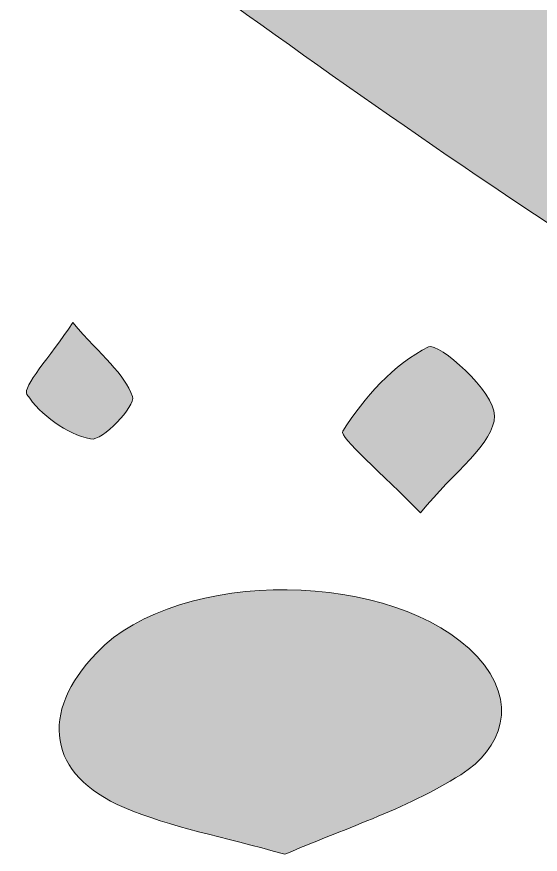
# Model space of a CAD drawing. Header units: centimetres. Extents: x -3.2 to 24.3, y 7.3 to 22.4.
# Drawn here: x 15.827 to 16.442, y 15.407 to 16.39 of the extents above; entities that cross this region are included whole.
import ezdxf

# ---------------------------------------------------------------- set-up
doc = ezdxf.new("R2010")
doc.units = ezdxf.units.CM
doc.header["$MEASUREMENT"] = 0
doc.layers.add('Layer 1', color=7, linetype='Continuous', lineweight=0)

msp = doc.modelspace()

# ---------------------------------------------------------------- hatches: boundary and pattern name
at = {"layer": 'Layer 1', "true_color": 0x000000, "transparency": 33554687}
h = msp.add_hatch(color=18, dxfattribs=at)
h.dxf.hatch_style = 2
edge = h.paths.add_edge_path()
edge.add_spline(control_points=[(16.29991, 16.5177), (16.27095, 16.58643), (16.24414, 16.65616), (16.21254, 16.72366), (16.16524, 16.82468), (16.12538, 16.93171), (16.06201, 17.0219), (16.00875, 17.09768), (15.92767, 17.15448), (15.85633, 17.21673), (15.82928, 17.24033), (15.79501, 17.25566), (15.74339, 17.28748), (15.7821, 17.29612), (15.79805, 17.3054), (15.80836, 17.30111), (15.95661, 17.23949), (16.10546, 17.18155), (16.16693, 17.00832), (16.18306, 16.96286), (16.23032, 16.91297), (16.27503, 16.89595), (16.42068, 16.84051), (16.57178, 16.79939), (16.72076, 16.75267), (16.77239, 16.73648), (16.82664, 16.72563), (16.87493, 16.70245), (16.9686, 16.65748), (16.99125, 16.59916), (16.96015, 16.50693), (16.93128, 16.42127), (16.85934, 16.43038), (16.79252, 16.43461), (16.7647, 16.43636), (16.73807, 16.45233), (16.7101, 16.45745), (16.68285, 16.46245), (16.65457, 16.46186), (16.62674, 16.46372), (16.6282, 16.43137), (16.62414, 16.39753), (16.63233, 16.36697), (16.64771, 16.30957), (16.68233, 16.25507), (16.68704, 16.19757), (16.69559, 16.09301), (16.61451, 16.04348), (16.52185, 16.10262), (16.3369, 16.22064), (16.15823, 16.34874), (15.98062, 16.47772), (15.95587, 16.49569), (15.95181, 16.54214), (15.93817, 16.57541), (15.97335, 16.578), (16.01125, 16.59025), (16.0432, 16.5813), (16.12414, 16.55864), (16.20241, 16.52646), (16.28175, 16.4981), (16.28781, 16.50463), (16.29386, 16.51116), (16.29991, 16.5177)], knot_values=[0, 0, 0, 0, 1, 1, 1, 2, 2, 2, 3, 3, 3, 4, 4, 4, 5, 5, 5, 6, 6, 6, 7, 7, 7, 8, 8, 8, 9, 9, 9, 10, 10, 10, 11, 11, 11, 12, 12, 12, 13, 13, 13, 14, 14, 14, 15, 15, 15, 16, 16, 16, 17, 17, 17, 18, 18, 18, 19, 19, 19, 20, 20, 20, 21, 21, 21, 21], degree=3, periodic=0)
h = msp.add_hatch(color=18, dxfattribs=at)
h.dxf.hatch_style = 2
edge = h.paths.add_edge_path()
edge.add_spline(control_points=[(15.89312, 16.03112), (15.9269, 15.99193), (15.95415, 15.97116), (15.96343, 15.94421), (15.96714, 15.93342), (15.9275, 15.89156), (15.91415, 15.89442), (15.88581, 15.90049), (15.85537, 15.9224), (15.83934, 15.94674), (15.83345, 15.95567), (15.86585, 15.98981), (15.89312, 16.03112)], knot_values=[0, 0, 0, 0, 1, 1, 1, 2, 2, 2, 3, 3, 3, 4, 4, 4, 4], degree=3, periodic=0)
h = msp.add_hatch(color=18, dxfattribs=at)
h.dxf.hatch_style = 2
edge = h.paths.add_edge_path()
edge.add_spline(control_points=[(16.30145, 15.80764), (16.25696, 15.85374), (16.20573, 15.89646), (16.21036, 15.90376), (16.23545, 15.9433), (16.27024, 15.98242), (16.31111, 16.0026), (16.32277, 16.00836), (16.38907, 15.94999), (16.3886, 15.92171), (16.38806, 15.88886), (16.34163, 15.85677), (16.30145, 15.80764)], knot_values=[0, 0, 0, 0, 1, 1, 1, 2, 2, 2, 3, 3, 3, 4, 4, 4, 4], degree=3, periodic=0)
h = msp.add_hatch(color=18, dxfattribs=at)
h.dxf.hatch_style = 2
edge = h.paths.add_edge_path()
edge.add_spline(control_points=[(16.14236, 15.40657), (16.06875, 15.42742), (16.00841, 15.43815), (15.95345, 15.46151), (15.86362, 15.4997), (15.85315, 15.57239), (15.92128, 15.64338), (16.01771, 15.74388), (16.27287, 15.7414), (16.36805, 15.63893), (16.41812, 15.58502), (16.39708, 15.53026), (16.34903, 15.49999), (16.28349, 15.45869), (16.20697, 15.43478), (16.14236, 15.40657)], knot_values=[0, 0, 0, 0, 1, 1, 1, 2, 2, 2, 3, 3, 3, 4, 4, 4, 5, 5, 5, 5], degree=3, periodic=0)

# ---------------------------------------------------------------- linework, layer by layer
at = {"layer": 'Layer 1', "color": 18, "lineweight": 0, "true_color": 0x000000}
for points, knots in [([(16.29991, 16.5177), (16.27095, 16.58643), (16.24414, 16.65616), (16.21254, 16.72366), (16.16524, 16.82468), (16.12538, 16.93171), (16.06201, 17.0219), (16.00875, 17.09768), (15.92767, 17.15448), (15.85633, 17.21673), (15.82928, 17.24033), (15.79501, 17.25566), (15.74339, 17.28748), (15.7821, 17.29612), (15.79805, 17.3054), (15.80836, 17.30111), (15.95661, 17.23949), (16.10546, 17.18155), (16.16693, 17.00832), (16.18306, 16.96286), (16.23032, 16.91297), (16.27503, 16.89595), (16.42068, 16.84051), (16.57178, 16.79939), (16.72076, 16.75267), (16.77239, 16.73648), (16.82664, 16.72563), (16.87493, 16.70245), (16.9686, 16.65748), (16.99125, 16.59916), (16.96015, 16.50693), (16.93128, 16.42127), (16.85934, 16.43038), (16.79252, 16.43461), (16.7647, 16.43636), (16.73807, 16.45233), (16.7101, 16.45745), (16.68285, 16.46245), (16.65457, 16.46186), (16.62674, 16.46372), (16.6282, 16.43137), (16.62414, 16.39753), (16.63233, 16.36697), (16.64771, 16.30957), (16.68233, 16.25507), (16.68704, 16.19757), (16.69559, 16.09301), (16.61451, 16.04348), (16.52185, 16.10262), (16.3369, 16.22064), (16.15823, 16.34874), (15.98062, 16.47772), (15.95587, 16.49569), (15.95181, 16.54214), (15.93817, 16.57541), (15.97335, 16.578), (16.01125, 16.59025), (16.0432, 16.5813), (16.12414, 16.55864), (16.20241, 16.52646), (16.28175, 16.4981), (16.28781, 16.50463), (16.29386, 16.51116), (16.29991, 16.5177)], [0, 0, 0, 0, 1, 1, 1, 2, 2, 2, 3, 3, 3, 4, 4, 4, 5, 5, 5, 6, 6, 6, 7, 7, 7, 8, 8, 8, 9, 9, 9, 10, 10, 10, 11, 11, 11, 12, 12, 12, 13, 13, 13, 14, 14, 14, 15, 15, 15, 16, 16, 16, 17, 17, 17, 18, 18, 18, 19, 19, 19, 20, 20, 20, 21, 21, 21, 21]), ([(16.29991, 16.5177), (16.27095, 16.58643), (16.24414, 16.65616), (16.21254, 16.72366), (16.16524, 16.82468), (16.12538, 16.93171), (16.06201, 17.0219), (16.00875, 17.09768), (15.92767, 17.15448), (15.85633, 17.21673), (15.82928, 17.24033), (15.79501, 17.25566), (15.74339, 17.28748), (15.7821, 17.29612), (15.79805, 17.3054), (15.80836, 17.30111), (15.95661, 17.23949), (16.10546, 17.18155), (16.16693, 17.00832), (16.18306, 16.96286), (16.23032, 16.91297), (16.27503, 16.89595), (16.42068, 16.84051), (16.57178, 16.79939), (16.72076, 16.75267), (16.77239, 16.73648), (16.82664, 16.72563), (16.87493, 16.70245), (16.9686, 16.65748), (16.99125, 16.59916), (16.96015, 16.50693), (16.93128, 16.42127), (16.85934, 16.43038), (16.79252, 16.43461), (16.7647, 16.43636), (16.73807, 16.45233), (16.7101, 16.45745), (16.68285, 16.46245), (16.65457, 16.46186), (16.62674, 16.46372), (16.6282, 16.43137), (16.62414, 16.39753), (16.63233, 16.36697), (16.64771, 16.30957), (16.68233, 16.25507), (16.68704, 16.19757), (16.69559, 16.09301), (16.61451, 16.04348), (16.52185, 16.10262), (16.3369, 16.22064), (16.15823, 16.34874), (15.98062, 16.47772), (15.95587, 16.49569), (15.95181, 16.54214), (15.93817, 16.57541), (15.97335, 16.578), (16.01125, 16.59025), (16.0432, 16.5813), (16.12414, 16.55864), (16.20241, 16.52646), (16.28175, 16.4981), (16.28781, 16.50463), (16.29386, 16.51116), (16.29991, 16.5177)], [0, 0, 0, 0, 1, 1, 1, 2, 2, 2, 3, 3, 3, 4, 4, 4, 5, 5, 5, 6, 6, 6, 7, 7, 7, 8, 8, 8, 9, 9, 9, 10, 10, 10, 11, 11, 11, 12, 12, 12, 13, 13, 13, 14, 14, 14, 15, 15, 15, 16, 16, 16, 17, 17, 17, 18, 18, 18, 19, 19, 19, 20, 20, 20, 21, 21, 21, 21]), ([(15.89312, 16.03112), (15.9269, 15.99193), (15.95415, 15.97116), (15.96343, 15.94421), (15.96714, 15.93342), (15.9275, 15.89156), (15.91415, 15.89442), (15.88581, 15.90049), (15.85537, 15.9224), (15.83934, 15.94674), (15.83345, 15.95567), (15.86585, 15.98981), (15.89312, 16.03112)], [0, 0, 0, 0, 1, 1, 1, 2, 2, 2, 3, 3, 3, 4, 4, 4, 4]), ([(15.89312, 16.03112), (15.9269, 15.99193), (15.95415, 15.97116), (15.96343, 15.94421), (15.96714, 15.93342), (15.9275, 15.89156), (15.91415, 15.89442), (15.88581, 15.90049), (15.85537, 15.9224), (15.83934, 15.94674), (15.83345, 15.95567), (15.86585, 15.98981), (15.89312, 16.03112)], [0, 0, 0, 0, 1, 1, 1, 2, 2, 2, 3, 3, 3, 4, 4, 4, 4]), ([(16.30145, 15.80764), (16.25696, 15.85374), (16.20573, 15.89646), (16.21036, 15.90376), (16.23545, 15.9433), (16.27024, 15.98242), (16.31111, 16.0026), (16.32277, 16.00836), (16.38907, 15.94999), (16.3886, 15.92171), (16.38806, 15.88886), (16.34163, 15.85677), (16.30145, 15.80764)], [0, 0, 0, 0, 1, 1, 1, 2, 2, 2, 3, 3, 3, 4, 4, 4, 4]), ([(16.30145, 15.80764), (16.25696, 15.85374), (16.20573, 15.89646), (16.21036, 15.90376), (16.23545, 15.9433), (16.27024, 15.98242), (16.31111, 16.0026), (16.32277, 16.00836), (16.38907, 15.94999), (16.3886, 15.92171), (16.38806, 15.88886), (16.34163, 15.85677), (16.30145, 15.80764)], [0, 0, 0, 0, 1, 1, 1, 2, 2, 2, 3, 3, 3, 4, 4, 4, 4]), ([(16.14236, 15.40657), (16.06875, 15.42742), (16.00841, 15.43815), (15.95345, 15.46151), (15.86362, 15.4997), (15.85315, 15.57239), (15.92128, 15.64338), (16.01771, 15.74388), (16.27287, 15.7414), (16.36805, 15.63893), (16.41812, 15.58502), (16.39708, 15.53026), (16.34903, 15.49999), (16.28349, 15.45869), (16.20697, 15.43478), (16.14236, 15.40657)], [0, 0, 0, 0, 1, 1, 1, 2, 2, 2, 3, 3, 3, 4, 4, 4, 5, 5, 5, 5]), ([(16.14236, 15.40657), (16.06875, 15.42742), (16.00841, 15.43815), (15.95345, 15.46151), (15.86362, 15.4997), (15.85315, 15.57239), (15.92128, 15.64338), (16.01771, 15.74388), (16.27287, 15.7414), (16.36805, 15.63893), (16.41812, 15.58502), (16.39708, 15.53026), (16.34903, 15.49999), (16.28349, 15.45869), (16.20697, 15.43478), (16.14236, 15.40657)], [0, 0, 0, 0, 1, 1, 1, 2, 2, 2, 3, 3, 3, 4, 4, 4, 5, 5, 5, 5])]:
    msp.add_open_spline(points, degree=3, knots=knots, dxfattribs=at)
at = {"layer": 'Layer 1'}
for points, knots in [([(16.29991, 16.5177), (16.27095, 16.58643), (16.24414, 16.65616), (16.21254, 16.72366), (16.16524, 16.82468), (16.12538, 16.93171), (16.06201, 17.0219), (16.00875, 17.09768), (15.92767, 17.15448), (15.85633, 17.21673), (15.82928, 17.24033), (15.79501, 17.25566), (15.74339, 17.28748), (15.7821, 17.29612), (15.79805, 17.3054), (15.80836, 17.30111), (15.95661, 17.23949), (16.10546, 17.18155), (16.16693, 17.00832), (16.18306, 16.96286), (16.23032, 16.91297), (16.27503, 16.89595), (16.42068, 16.84051), (16.57178, 16.79939), (16.72076, 16.75267), (16.77239, 16.73648), (16.82664, 16.72563), (16.87493, 16.70245), (16.9686, 16.65748), (16.99125, 16.59916), (16.96015, 16.50693), (16.93128, 16.42127), (16.85934, 16.43038), (16.79252, 16.43461), (16.7647, 16.43636), (16.73807, 16.45233), (16.7101, 16.45745), (16.68285, 16.46245), (16.65457, 16.46186), (16.62674, 16.46372), (16.6282, 16.43137), (16.62414, 16.39753), (16.63233, 16.36697), (16.64771, 16.30957), (16.68233, 16.25507), (16.68704, 16.19757), (16.69559, 16.09301), (16.61451, 16.04348), (16.52185, 16.10262), (16.3369, 16.22064), (16.15823, 16.34874), (15.98062, 16.47772), (15.95587, 16.49569), (15.95181, 16.54214), (15.93817, 16.57541), (15.97335, 16.578), (16.01125, 16.59025), (16.0432, 16.5813), (16.12414, 16.55864), (16.20241, 16.52646), (16.28175, 16.4981), (16.28781, 16.50463), (16.29386, 16.51116), (16.29991, 16.5177)], [0, 0, 0, 0, 1, 1, 1, 2, 2, 2, 3, 3, 3, 4, 4, 4, 5, 5, 5, 6, 6, 6, 7, 7, 7, 8, 8, 8, 9, 9, 9, 10, 10, 10, 11, 11, 11, 12, 12, 12, 13, 13, 13, 14, 14, 14, 15, 15, 15, 16, 16, 16, 17, 17, 17, 18, 18, 18, 19, 19, 19, 20, 20, 20, 21, 21, 21, 21]), ([(15.89312, 16.03112), (15.9269, 15.99193), (15.95415, 15.97116), (15.96343, 15.94421), (15.96714, 15.93342), (15.9275, 15.89156), (15.91415, 15.89442), (15.88581, 15.90049), (15.85537, 15.9224), (15.83934, 15.94674), (15.83345, 15.95567), (15.86585, 15.98981), (15.89312, 16.03112)], [0, 0, 0, 0, 1, 1, 1, 2, 2, 2, 3, 3, 3, 4, 4, 4, 4]), ([(16.30145, 15.80764), (16.25696, 15.85374), (16.20573, 15.89646), (16.21036, 15.90376), (16.23545, 15.9433), (16.27024, 15.98242), (16.31111, 16.0026), (16.32277, 16.00836), (16.38907, 15.94999), (16.3886, 15.92171), (16.38806, 15.88886), (16.34163, 15.85677), (16.30145, 15.80764)], [0, 0, 0, 0, 1, 1, 1, 2, 2, 2, 3, 3, 3, 4, 4, 4, 4]), ([(16.14236, 15.40657), (16.06875, 15.42742), (16.00841, 15.43815), (15.95345, 15.46151), (15.86362, 15.4997), (15.85315, 15.57239), (15.92128, 15.64338), (16.01771, 15.74388), (16.27287, 15.7414), (16.36805, 15.63893), (16.41812, 15.58502), (16.39708, 15.53026), (16.34903, 15.49999), (16.28349, 15.45869), (16.20697, 15.43478), (16.14236, 15.40657)], [0, 0, 0, 0, 1, 1, 1, 2, 2, 2, 3, 3, 3, 4, 4, 4, 5, 5, 5, 5])]:
    msp.add_open_spline(points, degree=3, knots=knots, dxfattribs=at)

doc.saveas('drawing.dxf')
